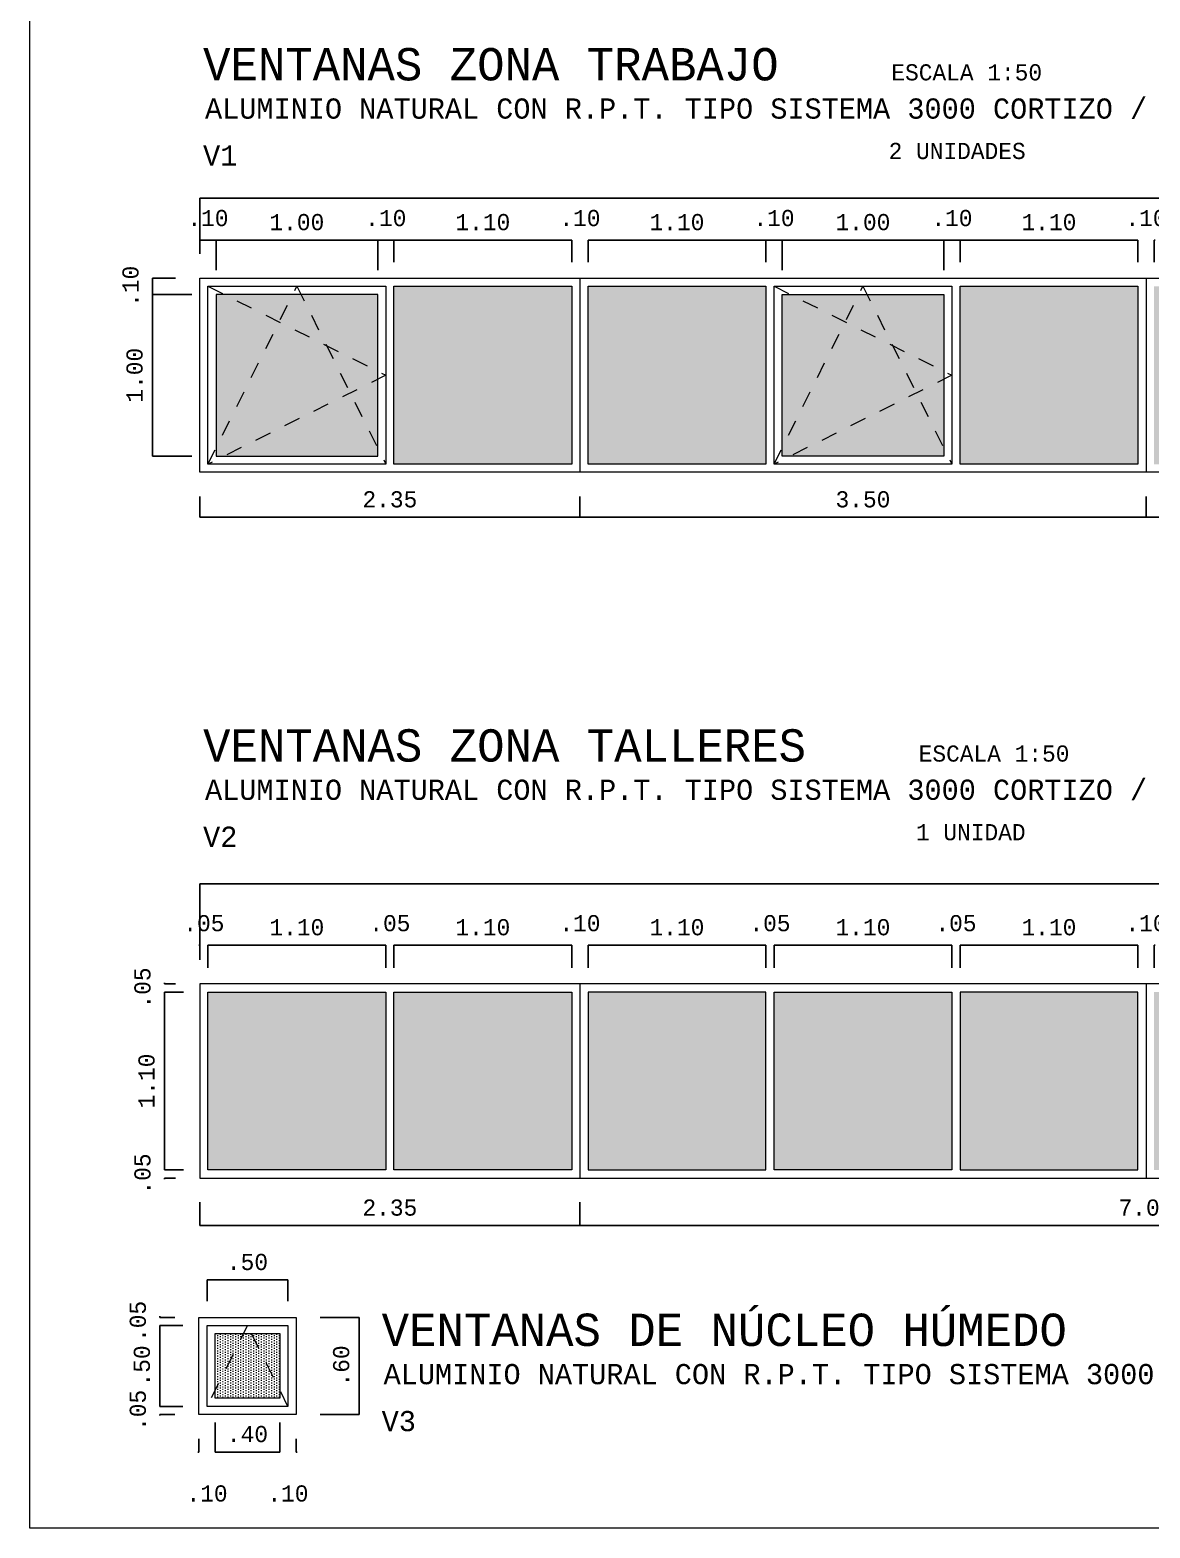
# Model space of a CAD drawing. Header units: millimetres. Extents: x 3472 to 4311, y 0 to 1645.
# Drawn here: x 3803.37 to 3810.29, y 1188.4 to 1197.67 of the extents above; entities that cross this region are included whole.
import ezdxf

# ---------------------------------------------------------------- set-up
doc = ezdxf.new("R2010")
doc.units = ezdxf.units.MM
doc.header["$LTSCALE"] = 0.1
doc.header["$PDMODE"] = 35
doc.linetypes.add('CONTINUA', pattern=[0])
doc.linetypes.add('PUNTOS', pattern=[0.25, 0, -0.25])
doc.layers.get('0').update_dxf_attribs({"lineweight": 9})
doc.layers.get('DEFPOINTS').update_dxf_attribs({"lineweight": 9})
for name, color, linetype, lineweight in [('A_cotas', 7, 'Continuous', 9), ('CARPINTERIAS', 7, 'PUNTOS', 9), ('Leyenda', 7, 'Continuous', 9)]:
    doc.layers.add(name, color=color, linetype=linetype, lineweight=lineweight)
doc.layers.add('COTAS-EXT', color=7, linetype='CONTINUA', lineweight=9, true_color=0x2e2e2e)
doc.styles.add('FUTURA', font='LUCON.TTF')
doc.styles.get("Standard").update_dxf_attribs({"font": 'LUCON.TTF'})
doc.dimstyles.new('ESCALA-100-INT', dxfattribs={"dimtxt": 0.15, "dimasz": 0.012, "dimexe": 0, "dimexo": 0, "dimgap": 0.05, "dimtad": 1, "dimzin": 4, "dimdsep": 46, "dimtxsty": 'Standard', "dimblk1": '1', "dimblk2": '1', "dimsah": 1, "dimcen": 0, "dimse1": 1, "dimse2": 1, "dimclrd": 256, "dimclrt": 7, "dimadec": 0, "dimazin": 0, "dimtfac": 1, "dimtofl": 0, "dimtmove": 2, "dimatfit": 3, "dimldrblk": '1', "dimfxl": 1, "dimtolj": 1, "dimtzin": 0, "dimarcsym": 0})

# ---------------------------------------------------------------- blocks, each defined once
blk = doc.blocks.new('*D215')
at = {"layer": 'COTAS-EXT', "lineweight": -2}
for p, q in [((3804.4161, 1196.281), (3804.4161, 1196.3665)), ((3804.4161, 1196.3665), (3804.5161, 1196.3665)), ((3804.5161, 1196.181), (3804.5161, 1196.3665))]:
    blk.add_line(p, q, dxfattribs=at)
at = {"layer": 'DEFPOINTS', "color": 0}
for p in [(3804.5161, 1196.3665), (3804.4161, 1196.131), (3804.5161, 1196.031)]:
    blk.add_point(p, dxfattribs=at)
at = {"layer": 'COTAS-EXT', "color": 250, "insert": (3804.4661, 1196.5021), "char_height": 0.1, "attachment_point": 5}
blk.add_mtext('\\A1;.10', dxfattribs=at)
blk = doc.blocks.new('1')
at = {"layer": 'A_cotas'}
blk.add_line((0, 0), (0, 0), dxfattribs=at)
at = {"layer": 'A_cotas', "linetype": 'Continuous', "const_width": 2.44}
blk.add_lwpolyline([(0, -6.1), (0, 6.1)], dxfattribs=at)
blk = doc.blocks.new('_NONE')
at = {"color": 0, "linetype": 'ByBlock'}
blk.add_circle((0, 0), 0.25, dxfattribs=at)
blk = doc.blocks.new('*D216')
at = {"layer": 'COTAS-EXT', "lineweight": -2}
for p, q in [((3804.5161, 1196.181), (3804.5161, 1196.3665)), ((3804.5161, 1196.3665), (3805.5161, 1196.3665)), ((3805.5161, 1196.181), (3805.5161, 1196.3665))]:
    blk.add_line(p, q, dxfattribs=at)
at = {"layer": 'DEFPOINTS', "color": 0}
for p in [(3805.5161, 1196.3665), (3804.5161, 1196.031), (3805.5161, 1196.031)]:
    blk.add_point(p, dxfattribs=at)
at = {"layer": 'COTAS-EXT', "color": 250, "insert": (3805.0161, 1196.4771), "char_height": 0.1, "attachment_point": 5}
blk.add_mtext('\\A1;1.00', dxfattribs=at)
blk = doc.blocks.new('*D217')
at = {"layer": 'COTAS-EXT', "lineweight": -2}
for p, q in [((3805.5161, 1196.181), (3805.5161, 1196.3665)), ((3805.5161, 1196.3665), (3805.6161, 1196.3665)), ((3805.6161, 1196.231), (3805.6161, 1196.3665))]:
    blk.add_line(p, q, dxfattribs=at)
at = {"layer": 'DEFPOINTS', "color": 0}
for p in [(3805.6161, 1196.3665), (3805.6161, 1196.081, 0), (3805.5161, 1196.031)]:
    blk.add_point(p, dxfattribs=at)
at = {"layer": 'COTAS-EXT', "color": 250, "insert": (3805.5661, 1196.5021), "char_height": 0.1, "attachment_point": 5}
blk.add_mtext('\\A1;.10', dxfattribs=at)
blk = doc.blocks.new('*D218')
at = {"layer": 'COTAS-EXT', "lineweight": -2}
for p, q in [((3805.6161, 1196.231), (3805.6161, 1196.3665)), ((3805.6161, 1196.3665), (3806.7161, 1196.3665)), ((3806.7161, 1196.231), (3806.7161, 1196.3665))]:
    blk.add_line(p, q, dxfattribs=at)
at = {"layer": 'DEFPOINTS', "color": 0}
for p in [(3806.7161, 1196.3665), (3805.6161, 1196.081), (3806.7161, 1196.081)]:
    blk.add_point(p, dxfattribs=at)
at = {"layer": 'COTAS-EXT', "color": 250, "insert": (3806.1661, 1196.4771), "char_height": 0.1, "attachment_point": 5}
blk.add_mtext('\\A1;1.10', dxfattribs=at)
blk = doc.blocks.new('*D219')
at = {"layer": 'COTAS-EXT', "lineweight": -2}
for p, q in [((3806.7161, 1196.3665), (3806.7091, 1196.3665)), ((3806.7161, 1196.231), (3806.7161, 1196.3665)), ((3806.8161, 1196.231), (3806.8161, 1196.3665)), ((3806.8161, 1196.3665), (3806.8231, 1196.3665))]:
    blk.add_line(p, q, dxfattribs=at)
at = {"layer": 'DEFPOINTS', "color": 0}
for p in [(3806.8161, 1196.3665), (3806.7161, 1196.081), (3806.8161, 1196.081)]:
    blk.add_point(p, dxfattribs=at)
at = {"layer": 'COTAS-EXT', "color": 250, "insert": (3806.7661, 1196.5021), "char_height": 0.1, "attachment_point": 5}
blk.add_mtext('\\A1;.10', dxfattribs=at)
blk = doc.blocks.new('*D220')
at = {"layer": 'COTAS-EXT', "lineweight": -2}
for p, q in [((3806.8161, 1196.231), (3806.8161, 1196.3665)), ((3806.8161, 1196.3665), (3807.9161, 1196.3665)), ((3807.9161, 1196.231), (3807.9161, 1196.3665))]:
    blk.add_line(p, q, dxfattribs=at)
at = {"layer": 'DEFPOINTS', "color": 0}
for p in [(3807.9161, 1196.3665), (3806.8161, 1196.081), (3807.9161, 1196.081)]:
    blk.add_point(p, dxfattribs=at)
at = {"layer": 'COTAS-EXT', "color": 250, "insert": (3807.3661, 1196.4771), "char_height": 0.1, "attachment_point": 5}
blk.add_mtext('\\A1;1.10', dxfattribs=at)
blk = doc.blocks.new('*D221')
at = {"layer": 'COTAS-EXT', "lineweight": -2}
for p, q in [((3807.9161, 1196.231), (3807.9161, 1196.3665)), ((3807.9161, 1196.3665), (3808.0161, 1196.3665)), ((3808.0161, 1196.181), (3808.0161, 1196.3665))]:
    blk.add_line(p, q, dxfattribs=at)
at = {"layer": 'DEFPOINTS', "color": 0}
for p in [(3808.0161, 1196.3665), (3807.9161, 1196.081), (3808.0161, 1196.031)]:
    blk.add_point(p, dxfattribs=at)
at = {"layer": 'COTAS-EXT', "color": 250, "insert": (3807.9661, 1196.5021), "char_height": 0.1, "attachment_point": 5}
blk.add_mtext('\\A1;.10', dxfattribs=at)
blk = doc.blocks.new('*D222')
at = {"layer": 'COTAS-EXT', "lineweight": -2}
for p, q in [((3808.0161, 1196.181), (3808.0161, 1196.3665)), ((3808.0161, 1196.3665), (3809.0161, 1196.3665)), ((3809.0161, 1196.181), (3809.0161, 1196.3665))]:
    blk.add_line(p, q, dxfattribs=at)
at = {"layer": 'DEFPOINTS', "color": 0}
for p in [(3809.0161, 1196.3665), (3808.0161, 1196.031), (3809.0161, 1196.031, 0)]:
    blk.add_point(p, dxfattribs=at)
at = {"layer": 'COTAS-EXT', "color": 250, "insert": (3808.5161, 1196.4771), "char_height": 0.1, "attachment_point": 5}
blk.add_mtext('\\A1;1.00', dxfattribs=at)
blk = doc.blocks.new('*D223')
at = {"layer": 'COTAS-EXT', "lineweight": -2}
for p, q in [((3809.0161, 1196.181), (3809.0161, 1196.3665)), ((3809.0161, 1196.3665), (3809.1161, 1196.3665)), ((3809.1161, 1196.231), (3809.1161, 1196.3665))]:
    blk.add_line(p, q, dxfattribs=at)
at = {"layer": 'DEFPOINTS', "color": 0}
for p in [(3809.1161, 1196.3665), (3809.1161, 1196.081), (3809.0161, 1196.031)]:
    blk.add_point(p, dxfattribs=at)
at = {"layer": 'COTAS-EXT', "color": 250, "insert": (3809.0661, 1196.5021), "char_height": 0.1, "attachment_point": 5}
blk.add_mtext('\\A1;.10', dxfattribs=at)
blk = doc.blocks.new('*D224')
at = {"layer": 'COTAS-EXT', "lineweight": -2}
for p, q in [((3809.1161, 1196.231), (3809.1161, 1196.3665)), ((3809.1161, 1196.3665), (3810.2161, 1196.3665)), ((3810.2161, 1196.231), (3810.2161, 1196.3665))]:
    blk.add_line(p, q, dxfattribs=at)
at = {"layer": 'DEFPOINTS', "color": 0}
for p in [(3810.2161, 1196.3665), (3809.1161, 1196.081), (3810.2161, 1196.081)]:
    blk.add_point(p, dxfattribs=at)
at = {"layer": 'COTAS-EXT', "color": 250, "insert": (3809.6661, 1196.4771), "char_height": 0.1, "attachment_point": 5}
blk.add_mtext('\\A1;1.10', dxfattribs=at)
blk = doc.blocks.new('*D225')
at = {"layer": 'COTAS-EXT', "lineweight": -2}
for p, q in [((3810.2161, 1196.3665), (3810.2091, 1196.3665)), ((3810.2161, 1196.231), (3810.2161, 1196.3665)), ((3810.3161, 1196.231), (3810.3161, 1196.3665)), ((3810.3161, 1196.3665), (3810.3231, 1196.3665))]:
    blk.add_line(p, q, dxfattribs=at)
at = {"layer": 'DEFPOINTS', "color": 0}
for p in [(3810.3161, 1196.3665), (3810.2161, 1196.081), (3810.3161, 1196.081)]:
    blk.add_point(p, dxfattribs=at)
at = {"layer": 'COTAS-EXT', "color": 250, "insert": (3810.2661, 1196.5021), "char_height": 0.1, "attachment_point": 5}
blk.add_mtext('\\A1;.10', dxfattribs=at)
blk = doc.blocks.new('*D53')
at = {"layer": 'COTAS-EXT', "lineweight": -2}
for p, q in [((3804.4161, 1196.281), (3804.4161, 1196.6249)), ((3817.2162, 1196.6249), (3804.4161, 1196.6249)), ((3817.2162, 1196.281), (3817.2162, 1196.6249))]:
    blk.add_line(p, q, dxfattribs=at)
at = {"layer": 'DEFPOINTS', "color": 0}
for p in [(3804.4161, 1196.6249), (3804.4161, 1196.131), (3817.2162, 1196.131)]:
    blk.add_point(p, dxfattribs=at)
at = {"layer": 'COTAS-EXT', "color": 250, "insert": (3810.8161, 1196.7354), "char_height": 0.1, "attachment_point": 5}
blk.add_mtext('\\A1;12.80', dxfattribs=at)
blk = doc.blocks.new('*D238')
at = {"layer": 'COTAS-EXT', "lineweight": -2}
for p, q in [((3804.2661, 1196.131), (3804.1236, 1196.131)), ((3804.1236, 1196.131), (3804.1236, 1196.031)), ((3804.3661, 1196.031), (3804.1236, 1196.031))]:
    blk.add_line(p, q, dxfattribs=at)
at = {"layer": 'DEFPOINTS', "color": 0}
for p in [(3804.4161, 1196.131), (3804.1236, 1196.031), (3804.5161, 1196.031)]:
    blk.add_point(p, dxfattribs=at)
at = {"layer": 'COTAS-EXT', "color": 250, "insert": (3803.9881, 1196.081), "char_height": 0.1, "attachment_point": 5, "rotation": 90}
blk.add_mtext('\\A1;.10', dxfattribs=at)
blk = doc.blocks.new('*D239')
at = {"layer": 'COTAS-EXT', "lineweight": -2}
for p, q in [((3804.3661, 1196.031), (3804.1236, 1196.031)), ((3804.1236, 1196.031), (3804.1236, 1195.031)), ((3804.3661, 1195.031), (3804.1236, 1195.031))]:
    blk.add_line(p, q, dxfattribs=at)
at = {"layer": 'DEFPOINTS', "color": 0}
for p in [(3804.5161, 1196.031), (3804.1236, 1195.031), (3804.5161, 1195.031)]:
    blk.add_point(p, dxfattribs=at)
at = {"layer": 'COTAS-EXT', "color": 250, "insert": (3804.0131, 1195.531), "char_height": 0.1, "attachment_point": 5, "rotation": 90}
blk.add_mtext('\\A1;1.00', dxfattribs=at)
blk = doc.blocks.new('*D240')
at = {"layer": 'COTAS-EXT', "lineweight": -2}
for p, q in [((3804.4161, 1194.781), (3804.4161, 1194.6529)), ((3806.7661, 1194.781), (3806.7661, 1194.6529)), ((3804.4161, 1194.6529), (3806.7661, 1194.6529))]:
    blk.add_line(p, q, dxfattribs=at)
at = {"layer": 'DEFPOINTS', "color": 0}
for p in [(3804.4161, 1194.931), (3806.7661, 1194.931), (3806.7661, 1194.6529)]:
    blk.add_point(p, dxfattribs=at)
at = {"layer": 'COTAS-EXT', "color": 250, "insert": (3805.5911, 1194.7634), "char_height": 0.1, "attachment_point": 5}
blk.add_mtext('\\A1;2.35', dxfattribs=at)
blk = doc.blocks.new('*D241')
at = {"layer": 'COTAS-EXT', "lineweight": -2}
for p, q in [((3806.7661, 1194.781), (3806.7661, 1194.6529)), ((3810.2661, 1194.781), (3810.2661, 1194.6529)), ((3806.7661, 1194.6529), (3810.2661, 1194.6529))]:
    blk.add_line(p, q, dxfattribs=at)
at = {"layer": 'DEFPOINTS', "color": 0}
for p in [(3806.7661, 1194.931), (3810.2661, 1194.931), (3810.2661, 1194.6529)]:
    blk.add_point(p, dxfattribs=at)
at = {"layer": 'COTAS-EXT', "color": 250, "insert": (3808.5161, 1194.7634), "char_height": 0.1, "attachment_point": 5}
blk.add_mtext('\\A1;3.50', dxfattribs=at)
blk = doc.blocks.new('*D242')
at = {"layer": 'COTAS-EXT', "lineweight": -2}
for p, q in [((3810.2661, 1194.781), (3810.2661, 1194.6529)), ((3813.7661, 1194.781), (3813.7661, 1194.6529)), ((3810.2661, 1194.6529), (3813.7661, 1194.6529))]:
    blk.add_line(p, q, dxfattribs=at)
at = {"layer": 'DEFPOINTS', "color": 0}
for p in [(3810.2661, 1194.931), (3813.7661, 1194.931), (3813.7661, 1194.6529)]:
    blk.add_point(p, dxfattribs=at)
at = {"layer": 'COTAS-EXT', "color": 250, "insert": (3812.0161, 1194.7634), "char_height": 0.1, "attachment_point": 5}
blk.add_mtext('\\A1;3.50', dxfattribs=at)
blk = doc.blocks.new('*D244')
at = {"layer": 'COTAS-EXT', "lineweight": -2}
for p, q in [((3804.4161, 1192.0076), (3804.4091, 1192.0076)), ((3804.4161, 1191.9182), (3804.4161, 1192.0076)), ((3804.4661, 1191.8682), (3804.4661, 1192.0076)), ((3804.4661, 1192.0076), (3804.4731, 1192.0076))]:
    blk.add_line(p, q, dxfattribs=at)
at = {"layer": 'DEFPOINTS', "color": 0}
for p in [(3804.4661, 1192.0076), (3804.4161, 1191.7682), (3804.4661, 1191.7182)]:
    blk.add_point(p, dxfattribs=at)
at = {"layer": 'COTAS-EXT', "color": 250, "insert": (3804.4411, 1192.1431), "char_height": 0.1, "attachment_point": 5}
blk.add_mtext('\\A1;.05', dxfattribs=at)
blk = doc.blocks.new('*D245')
at = {"layer": 'COTAS-EXT', "lineweight": -2}
for p, q in [((3804.4661, 1191.8682), (3804.4661, 1192.0076)), ((3804.4661, 1192.0076), (3805.5661, 1192.0076)), ((3805.5661, 1191.8682), (3805.5661, 1192.0076))]:
    blk.add_line(p, q, dxfattribs=at)
at = {"layer": 'DEFPOINTS', "color": 0}
for p in [(3805.5661, 1192.0076), (3804.4661, 1191.7182), (3805.5661, 1191.7182)]:
    blk.add_point(p, dxfattribs=at)
at = {"layer": 'COTAS-EXT', "color": 250, "insert": (3805.0161, 1192.1181), "char_height": 0.1, "attachment_point": 5}
blk.add_mtext('\\A1;1.10', dxfattribs=at)
blk = doc.blocks.new('*D246')
at = {"layer": 'COTAS-EXT', "lineweight": -2}
for p, q in [((3805.5661, 1192.0076), (3805.5591, 1192.0076)), ((3805.5661, 1191.8682), (3805.5661, 1192.0076)), ((3805.6161, 1191.8682), (3805.6161, 1192.0076)), ((3805.6161, 1192.0076), (3805.6231, 1192.0076))]:
    blk.add_line(p, q, dxfattribs=at)
at = {"layer": 'DEFPOINTS', "color": 0}
for p in [(3805.6161, 1192.0076), (3805.5661, 1191.7182), (3805.6161, 1191.7182)]:
    blk.add_point(p, dxfattribs=at)
at = {"layer": 'COTAS-EXT', "color": 250, "insert": (3805.5911, 1192.1431), "char_height": 0.1, "attachment_point": 5}
blk.add_mtext('\\A1;.05', dxfattribs=at)
blk = doc.blocks.new('*D247')
at = {"layer": 'COTAS-EXT', "lineweight": -2}
for p, q in [((3805.6161, 1191.8682), (3805.6161, 1192.0076)), ((3805.6161, 1192.0076), (3806.7161, 1192.0076)), ((3806.7161, 1191.8682), (3806.7161, 1192.0076))]:
    blk.add_line(p, q, dxfattribs=at)
at = {"layer": 'DEFPOINTS', "color": 0}
for p in [(3806.7161, 1192.0076), (3805.6161, 1191.7182), (3806.7161, 1191.7182)]:
    blk.add_point(p, dxfattribs=at)
at = {"layer": 'COTAS-EXT', "color": 250, "insert": (3806.1661, 1192.1181), "char_height": 0.1, "attachment_point": 5}
blk.add_mtext('\\A1;1.10', dxfattribs=at)
blk = doc.blocks.new('*D248')
at = {"layer": 'COTAS-EXT', "lineweight": -2}
for p, q in [((3806.7161, 1192.0076), (3806.7091, 1192.0076)), ((3806.7161, 1191.8682), (3806.7161, 1192.0076)), ((3806.8161, 1191.8682), (3806.8161, 1192.0076)), ((3806.8161, 1192.0076), (3806.8231, 1192.0076))]:
    blk.add_line(p, q, dxfattribs=at)
at = {"layer": 'DEFPOINTS', "color": 0}
for p in [(3806.8161, 1192.0076), (3806.7161, 1191.7182), (3806.8161, 1191.7182)]:
    blk.add_point(p, dxfattribs=at)
at = {"layer": 'COTAS-EXT', "color": 250, "insert": (3806.7661, 1192.1431), "char_height": 0.1, "attachment_point": 5}
blk.add_mtext('\\A1;.10', dxfattribs=at)
blk = doc.blocks.new('*D249')
at = {"layer": 'COTAS-EXT', "lineweight": -2}
for p, q in [((3806.8161, 1191.8682), (3806.8161, 1192.0076)), ((3806.8161, 1192.0076), (3807.9161, 1192.0076)), ((3807.9161, 1191.8682), (3807.9161, 1192.0076))]:
    blk.add_line(p, q, dxfattribs=at)
at = {"layer": 'DEFPOINTS', "color": 0}
for p in [(3807.9161, 1192.0076), (3806.8161, 1191.7182), (3807.9161, 1191.7182)]:
    blk.add_point(p, dxfattribs=at)
at = {"layer": 'COTAS-EXT', "color": 250, "insert": (3807.3661, 1192.1181), "char_height": 0.1, "attachment_point": 5}
blk.add_mtext('\\A1;1.10', dxfattribs=at)
blk = doc.blocks.new('*D250')
at = {"layer": 'COTAS-EXT', "lineweight": -2}
for p, q in [((3807.9161, 1192.0076), (3807.9091, 1192.0076)), ((3807.9161, 1191.8682), (3807.9161, 1192.0076)), ((3807.9661, 1191.8682), (3807.9661, 1192.0076)), ((3807.9661, 1192.0076), (3807.9731, 1192.0076))]:
    blk.add_line(p, q, dxfattribs=at)
at = {"layer": 'DEFPOINTS', "color": 0}
for p in [(3807.9661, 1192.0076), (3807.9161, 1191.7182), (3807.9661, 1191.7182)]:
    blk.add_point(p, dxfattribs=at)
at = {"layer": 'COTAS-EXT', "color": 250, "insert": (3807.9411, 1192.1431), "char_height": 0.1, "attachment_point": 5}
blk.add_mtext('\\A1;.05', dxfattribs=at)
blk = doc.blocks.new('*D251')
at = {"layer": 'COTAS-EXT', "lineweight": -2}
for p, q in [((3807.9661, 1191.8682), (3807.9661, 1192.0076)), ((3807.9661, 1192.0076), (3809.0661, 1192.0076)), ((3809.0661, 1191.8682), (3809.0661, 1192.0076))]:
    blk.add_line(p, q, dxfattribs=at)
at = {"layer": 'DEFPOINTS', "color": 0}
for p in [(3809.0661, 1192.0076), (3807.9661, 1191.7182), (3809.0661, 1191.7182)]:
    blk.add_point(p, dxfattribs=at)
at = {"layer": 'COTAS-EXT', "color": 250, "insert": (3808.5161, 1192.1181), "char_height": 0.1, "attachment_point": 5}
blk.add_mtext('\\A1;1.10', dxfattribs=at)
blk = doc.blocks.new('*D252')
at = {"layer": 'COTAS-EXT', "lineweight": -2}
for p, q in [((3809.0661, 1192.0076), (3809.0591, 1192.0076)), ((3809.0661, 1191.8682), (3809.0661, 1192.0076)), ((3809.1161, 1191.8682), (3809.1161, 1192.0076)), ((3809.1161, 1192.0076), (3809.1231, 1192.0076))]:
    blk.add_line(p, q, dxfattribs=at)
at = {"layer": 'DEFPOINTS', "color": 0}
for p in [(3809.1161, 1192.0076), (3809.0661, 1191.7182), (3809.1161, 1191.7182)]:
    blk.add_point(p, dxfattribs=at)
at = {"layer": 'COTAS-EXT', "color": 250, "insert": (3809.0911, 1192.1431), "char_height": 0.1, "attachment_point": 5}
blk.add_mtext('\\A1;.05', dxfattribs=at)
blk = doc.blocks.new('*D253')
at = {"layer": 'COTAS-EXT', "lineweight": -2}
for p, q in [((3809.1161, 1191.8682), (3809.1161, 1192.0076)), ((3809.1161, 1192.0076), (3810.2161, 1192.0076)), ((3810.2161, 1191.8682), (3810.2161, 1192.0076))]:
    blk.add_line(p, q, dxfattribs=at)
at = {"layer": 'DEFPOINTS', "color": 0}
for p in [(3810.2161, 1192.0076), (3809.1161, 1191.7182), (3810.2161, 1191.7182)]:
    blk.add_point(p, dxfattribs=at)
at = {"layer": 'COTAS-EXT', "color": 250, "insert": (3809.6661, 1192.1181), "char_height": 0.1, "attachment_point": 5}
blk.add_mtext('\\A1;1.10', dxfattribs=at)
blk = doc.blocks.new('*D254')
at = {"layer": 'COTAS-EXT', "lineweight": -2}
for p, q in [((3810.2161, 1192.0076), (3810.2091, 1192.0076)), ((3810.2161, 1191.8682), (3810.2161, 1192.0076)), ((3810.3161, 1191.8682), (3810.3161, 1192.0076)), ((3810.3161, 1192.0076), (3810.3231, 1192.0076))]:
    blk.add_line(p, q, dxfattribs=at)
at = {"layer": 'DEFPOINTS', "color": 0}
for p in [(3810.3161, 1192.0076), (3810.2161, 1191.7182), (3810.3161, 1191.7182)]:
    blk.add_point(p, dxfattribs=at)
at = {"layer": 'COTAS-EXT', "color": 250, "insert": (3810.2661, 1192.1431), "char_height": 0.1, "attachment_point": 5}
blk.add_mtext('\\A1;.10', dxfattribs=at)
blk = doc.blocks.new('*D55')
at = {"layer": 'COTAS-EXT', "lineweight": -2}
for p, q in [((3804.4161, 1191.9182), (3804.4161, 1192.3864)), ((3804.4161, 1192.3864), (3817.2162, 1192.3864)), ((3817.2162, 1191.9182), (3817.2162, 1192.3864))]:
    blk.add_line(p, q, dxfattribs=at)
at = {"layer": 'DEFPOINTS', "color": 0}
for p in [(3817.2162, 1192.3864), (3804.4161, 1191.7682), (3817.2162, 1191.7682)]:
    blk.add_point(p, dxfattribs=at)
at = {"layer": 'COTAS-EXT', "color": 250, "insert": (3810.8161, 1192.497), "char_height": 0.1, "attachment_point": 5}
blk.add_mtext('\\A1;12.80', dxfattribs=at)
blk = doc.blocks.new('*D56')
at = {"layer": 'COTAS-EXT', "lineweight": -2}
for p, q in [((3804.1975, 1191.7682), (3804.1975, 1191.7752)), ((3804.2661, 1191.7682), (3804.1975, 1191.7682)), ((3804.3161, 1191.7182), (3804.1975, 1191.7182)), ((3804.1975, 1191.7182), (3804.1975, 1191.7112))]:
    blk.add_line(p, q, dxfattribs=at)
at = {"layer": 'DEFPOINTS', "color": 0}
for p in [(3804.1975, 1191.7182), (3804.4161, 1191.7682), (3804.4661, 1191.7182)]:
    blk.add_point(p, dxfattribs=at)
at = {"layer": 'COTAS-EXT', "color": 250, "insert": (3804.0619, 1191.7432), "char_height": 0.1, "attachment_point": 5, "rotation": 90}
blk.add_mtext('\\A1;.05', dxfattribs=at)
blk = doc.blocks.new('*D267')
at = {"layer": 'COTAS-EXT', "lineweight": -2}
for p, q in [((3804.3161, 1191.7182), (3804.1975, 1191.7182)), ((3804.1975, 1191.7182), (3804.1975, 1190.6182)), ((3804.3161, 1190.6182), (3804.1975, 1190.6182))]:
    blk.add_line(p, q, dxfattribs=at)
at = {"layer": 'DEFPOINTS', "color": 0}
for p in [(3804.4661, 1191.7182), (3804.1975, 1190.6182), (3804.4661, 1190.6182)]:
    blk.add_point(p, dxfattribs=at)
at = {"layer": 'COTAS-EXT', "color": 250, "insert": (3804.0869, 1191.1682), "char_height": 0.1, "attachment_point": 5, "rotation": 90}
blk.add_mtext('\\A1;1.10', dxfattribs=at)
blk = doc.blocks.new('*D268')
at = {"layer": 'COTAS-EXT', "lineweight": -2}
for p, q in [((3804.1975, 1190.6182), (3804.1975, 1190.6252)), ((3804.3161, 1190.6182), (3804.1975, 1190.6182)), ((3804.2661, 1190.5682), (3804.1975, 1190.5682)), ((3804.1975, 1190.5682), (3804.1975, 1190.5612))]:
    blk.add_line(p, q, dxfattribs=at)
at = {"layer": 'DEFPOINTS', "color": 0}
for p in [(3804.4661, 1190.6182), (3804.1975, 1190.5682), (3804.4161, 1190.5682)]:
    blk.add_point(p, dxfattribs=at)
at = {"layer": 'COTAS-EXT', "color": 250, "insert": (3804.0619, 1190.5932), "char_height": 0.1, "attachment_point": 5, "rotation": 90}
blk.add_mtext('\\A1;.05', dxfattribs=at)
blk = doc.blocks.new('*D270')
at = {"layer": 'COTAS-EXT', "lineweight": -2}
for p, q in [((3804.4161, 1190.4182), (3804.4161, 1190.2744)), ((3806.7661, 1190.4182), (3806.7661, 1190.2744)), ((3804.4161, 1190.2744), (3806.7661, 1190.2744))]:
    blk.add_line(p, q, dxfattribs=at)
at = {"layer": 'DEFPOINTS', "color": 0}
for p in [(3804.4161, 1190.5682), (3806.7661, 1190.5682), (3806.7661, 1190.2744)]:
    blk.add_point(p, dxfattribs=at)
at = {"layer": 'COTAS-EXT', "color": 250, "insert": (3805.5911, 1190.3849), "char_height": 0.1, "attachment_point": 5}
blk.add_mtext('\\A1;2.35', dxfattribs=at)
blk = doc.blocks.new('*D271')
at = {"layer": 'COTAS-EXT', "lineweight": -2}
for p, q in [((3806.7661, 1190.4182), (3806.7661, 1190.2744)), ((3813.7661, 1190.4182), (3813.7661, 1190.2744)), ((3806.7661, 1190.2744), (3813.7661, 1190.2744))]:
    blk.add_line(p, q, dxfattribs=at)
at = {"layer": 'DEFPOINTS', "color": 0}
for p in [(3806.7661, 1190.5682), (3813.7661, 1190.5682), (3813.7661, 1190.2744)]:
    blk.add_point(p, dxfattribs=at)
at = {"layer": 'COTAS-EXT', "color": 250, "insert": (3810.2661, 1190.3849), "char_height": 0.1, "attachment_point": 5}
blk.add_mtext('\\A1;7.00', dxfattribs=at)
blk = doc.blocks.new('*D273')
at = {"layer": 'COTAS-EXT', "lineweight": -2}
for p, q in [((3804.4607, 1189.8069), (3804.4607, 1189.938)), ((3804.4607, 1189.938), (3804.9607, 1189.938)), ((3804.9607, 1189.8069), (3804.9607, 1189.938))]:
    blk.add_line(p, q, dxfattribs=at)
at = {"layer": 'DEFPOINTS', "color": 0}
for p in [(3804.9607, 1189.938), (3804.4607, 1189.6569), (3804.9607, 1189.6569)]:
    blk.add_point(p, dxfattribs=at)
at = {"layer": 'COTAS-EXT', "color": 250, "insert": (3804.7107, 1190.0486), "char_height": 0.1, "attachment_point": 5}
blk.add_mtext('\\A1;.50', dxfattribs=at)
blk = doc.blocks.new('*D57')
at = {"layer": 'COTAS-EXT', "lineweight": -2}
for p, q in [((3804.1687, 1189.7069), (3804.1687, 1189.7139)), ((3804.2607, 1189.7069), (3804.1687, 1189.7069)), ((3804.3107, 1189.6569), (3804.1687, 1189.6569)), ((3804.1687, 1189.6569), (3804.1687, 1189.6499))]:
    blk.add_line(p, q, dxfattribs=at)
at = {"layer": 'DEFPOINTS', "color": 0}
for p in [(3804.4107, 1189.7069), (3804.1687, 1189.6569), (3804.4607, 1189.6569)]:
    blk.add_point(p, dxfattribs=at)
at = {"layer": 'COTAS-EXT', "color": 250, "insert": (3804.0332, 1189.6819), "char_height": 0.1, "attachment_point": 5, "rotation": 90}
blk.add_mtext('\\A1;.05', dxfattribs=at)
blk = doc.blocks.new('*D274')
at = {"layer": 'COTAS-EXT', "lineweight": -2}
for p, q in [((3804.3107, 1189.6569), (3804.1687, 1189.6569)), ((3804.1687, 1189.6569), (3804.1687, 1189.1569)), ((3804.3107, 1189.1569), (3804.1687, 1189.1569))]:
    blk.add_line(p, q, dxfattribs=at)
at = {"layer": 'DEFPOINTS', "color": 0}
for p in [(3804.4607, 1189.6569), (3804.1687, 1189.1569), (3804.4607, 1189.1569)]:
    blk.add_point(p, dxfattribs=at)
at = {"layer": 'COTAS-EXT', "color": 250, "insert": (3804.0582, 1189.4069), "char_height": 0.1, "attachment_point": 5, "rotation": 90}
blk.add_mtext('\\A1;.50', dxfattribs=at)
blk = doc.blocks.new('*D275')
at = {"layer": 'COTAS-EXT', "lineweight": -2}
for p, q in [((3804.1687, 1189.1569), (3804.1687, 1189.1639)), ((3804.3107, 1189.1569), (3804.1687, 1189.1569)), ((3804.2607, 1189.1069), (3804.1687, 1189.1069)), ((3804.1687, 1189.1069), (3804.1687, 1189.0999))]:
    blk.add_line(p, q, dxfattribs=at)
at = {"layer": 'DEFPOINTS', "color": 0}
for p in [(3804.4607, 1189.1569), (3804.1687, 1189.1069), (3804.4107, 1189.1069)]:
    blk.add_point(p, dxfattribs=at)
at = {"layer": 'COTAS-EXT', "color": 250, "insert": (3804.0332, 1189.1319), "char_height": 0.1, "attachment_point": 5, "rotation": 90}
blk.add_mtext('\\A1;.05', dxfattribs=at)
blk = doc.blocks.new('*D276')
at = {"layer": 'COTAS-EXT', "lineweight": -2}
for p, q in [((3804.5107, 1189.0569), (3804.5107, 1188.8745)), ((3804.4107, 1188.9569), (3804.4107, 1188.8745)), ((3804.4107, 1188.8745), (3804.4037, 1188.8745)), ((3804.5107, 1188.8745), (3804.5177, 1188.8745))]:
    blk.add_line(p, q, dxfattribs=at)
at = {"layer": 'DEFPOINTS', "color": 0}
for p in [(3804.5107, 1189.2069), (3804.4107, 1189.1069), (3804.5107, 1188.8745)]:
    blk.add_point(p, dxfattribs=at)
at = {"layer": 'COTAS-EXT', "color": 250, "insert": (3804.4607, 1188.6178), "char_height": 0.1, "attachment_point": 5}
blk.add_mtext('\\A1;.10', dxfattribs=at)
blk = doc.blocks.new('*D277')
at = {"layer": 'COTAS-EXT', "lineweight": -2}
for p, q in [((3804.5107, 1189.0569), (3804.5107, 1188.8745)), ((3804.9107, 1189.0569), (3804.9107, 1188.8745)), ((3804.5107, 1188.8745), (3804.9107, 1188.8745))]:
    blk.add_line(p, q, dxfattribs=at)
at = {"layer": 'DEFPOINTS', "color": 0}
for p in [(3804.5107, 1189.2069), (3804.9107, 1189.2069), (3804.9107, 1188.8745)]:
    blk.add_point(p, dxfattribs=at)
at = {"layer": 'COTAS-EXT', "color": 250, "insert": (3804.7107, 1188.985), "char_height": 0.1, "attachment_point": 5}
blk.add_mtext('\\A1;.40', dxfattribs=at)
blk = doc.blocks.new('*D278')
at = {"layer": 'COTAS-EXT', "lineweight": -2}
for p, q in [((3804.9107, 1189.0569), (3804.9107, 1188.8745)), ((3805.0107, 1188.9569), (3805.0107, 1188.8745)), ((3804.9107, 1188.8745), (3804.9037, 1188.8745)), ((3805.0107, 1188.8745), (3805.0177, 1188.8745))]:
    blk.add_line(p, q, dxfattribs=at)
at = {"layer": 'DEFPOINTS', "color": 0}
for p in [(3804.9107, 1189.2069), (3805.0107, 1189.1069), (3805.0107, 1188.8745)]:
    blk.add_point(p, dxfattribs=at)
at = {"layer": 'COTAS-EXT', "color": 250, "insert": (3804.9607, 1188.6178), "char_height": 0.1, "attachment_point": 5}
blk.add_mtext('\\A1;.10', dxfattribs=at)
blk = doc.blocks.new('*D58')
at = {"layer": 'COTAS-EXT', "lineweight": -2}
for p, q in [((3805.1607, 1189.7069), (3805.4011, 1189.7069)), ((3805.4011, 1189.7069), (3805.4011, 1189.1069)), ((3805.1607, 1189.1069), (3805.4011, 1189.1069))]:
    blk.add_line(p, q, dxfattribs=at)
at = {"layer": 'DEFPOINTS', "color": 0}
for p in [(3805.0107, 1189.7069), (3805.0107, 1189.1069), (3805.4011, 1189.1069)]:
    blk.add_point(p, dxfattribs=at)
at = {"layer": 'COTAS-EXT', "color": 250, "insert": (3805.2905, 1189.4069), "char_height": 0.1, "attachment_point": 5, "rotation": 90}
blk.add_mtext('\\A1;.60', dxfattribs=at)

msp = doc.modelspace()

# ---------------------------------------------------------------- hatches: boundary and pattern name
at = {"layer": 'COTAS-EXT'}
h = msp.add_hatch(dxfattribs=at)
h.set_pattern_fill('DOTS', color=256, scale=0.01, angle=90, style=0)
h.set_pattern_definition([(90, (3804.516095, 1194.981035), (-0.015875, 0.0079375), [0, -0.015875])])
h.paths.add_polyline_path([(3805.5161, 1196.031), (3804.5161, 1196.031), (3804.5161, 1195.031), (3805.5161, 1195.031)])
h.paths.add_polyline_path([(3806.7161, 1196.081), (3805.6161, 1196.081), (3805.6161, 1194.981), (3806.7161, 1194.981)])
h.paths.add_polyline_path([(3807.9161, 1196.081), (3806.8161, 1196.081), (3806.8161, 1194.981), (3807.9161, 1194.981)])
h.paths.add_polyline_path([(3809.0161, 1196.031), (3808.0161, 1196.031), (3808.0161, 1195.031), (3809.0161, 1195.031)])
h.paths.add_polyline_path([(3810.2161, 1196.081), (3809.1161, 1196.081), (3809.1161, 1194.981), (3810.2161, 1194.981)])
h.paths.add_polyline_path([(3811.4161, 1196.081), (3810.3161, 1196.081), (3810.3161, 1194.981), (3811.4161, 1194.981)])
h.paths.add_polyline_path([(3812.5161, 1196.031), (3811.5161, 1196.031), (3811.5161, 1195.031), (3812.5161, 1195.031)])
h.paths.add_polyline_path([(3813.7161, 1196.081), (3812.6161, 1196.081), (3812.6161, 1194.981), (3813.7161, 1194.981)])
h.paths.add_polyline_path([(3814.9161, 1196.081), (3813.8161, 1196.081), (3813.8161, 1194.981), (3814.9161, 1194.981)])
h.paths.add_polyline_path([(3816.0161, 1196.031), (3815.0161, 1196.031), (3815.0161, 1195.031), (3816.0161, 1195.031)])
h.paths.add_polyline_path([(3817.1662, 1196.081), (3816.1161, 1196.081), (3816.1161, 1194.981), (3817.1662, 1194.981)])
h = msp.add_hatch(dxfattribs=at)
h.set_pattern_fill('DOTS', color=256, scale=0.01, angle=90, style=0)
h.set_pattern_definition([(90, (3804.466095, 1190.618215), (-0.015875, 0.0079375), [0, -0.015875])])
h.paths.add_polyline_path([(3805.5661, 1191.7182), (3804.4661, 1191.7182), (3804.4661, 1190.6182), (3805.5661, 1190.6182)])
h.paths.add_polyline_path([(3806.7161, 1191.7182), (3805.6161, 1191.7182), (3805.6161, 1190.6182), (3806.7161, 1190.6182)])
h.paths.add_polyline_path([(3807.9161, 1191.7182), (3806.8161, 1191.7182), (3806.8161, 1190.6182), (3807.9161, 1190.6182)])
h.paths.add_polyline_path([(3809.0661, 1191.7182), (3807.9661, 1191.7182), (3807.9661, 1190.6182), (3809.0661, 1190.6182)])
h.paths.add_polyline_path([(3810.2161, 1191.7182), (3809.1161, 1191.7182), (3809.1161, 1190.6182), (3810.2161, 1190.6182)])
h.paths.add_polyline_path([(3811.4161, 1191.7182), (3810.3161, 1191.7182), (3810.3161, 1190.6182), (3811.4161, 1190.6182)])
h.paths.add_polyline_path([(3812.5661, 1191.7182), (3811.4661, 1191.7182), (3811.4661, 1190.6182), (3812.5661, 1190.6182)])
h.paths.add_polyline_path([(3813.7161, 1191.7182), (3812.6161, 1191.7182), (3812.6161, 1190.6182), (3813.7161, 1190.6182)])
h.paths.add_polyline_path([(3814.9161, 1191.7182), (3813.8161, 1191.7182), (3813.8161, 1190.6182), (3814.9161, 1190.6182)])
h.paths.add_polyline_path([(3816.0661, 1191.7182), (3814.9661, 1191.7182), (3814.9661, 1190.6182), (3816.0661, 1190.6182)])
h.paths.add_polyline_path([(3817.1661, 1191.7182), (3816.1161, 1191.7182), (3816.1161, 1190.6182), (3817.1661, 1190.6182)])
h = msp.add_hatch(dxfattribs=at)
h.set_pattern_fill('DOTS', color=256, scale=0.01, angle=90, style=0)
h.set_pattern_definition([(90, (3804.510723, 1189.206866), (-0.015875, 0.0079375), [0, -0.015875])])
h.paths.add_polyline_path([(3804.9107, 1189.6069), (3804.5107, 1189.6069), (3804.5107, 1189.2069), (3804.9107, 1189.2069)])

# ---------------------------------------------------------------- linework, layer by layer
for p, q in [((3806.7661, 1196.131), (3806.7661, 1194.931)), ((3810.2661, 1196.131), (3810.2661, 1194.931)), ((3806.7661, 1191.7682), (3806.7661, 1190.5682)), ((3810.2661, 1191.7682), (3810.2661, 1190.5682))]:
    msp.add_line(p, q)
for points in [[(3804.4161, 1196.131), (3817.2162, 1196.131), (3817.2162, 1194.931), (3804.4161, 1194.931)], [(3804.4161, 1190.5682), (3817.2162, 1190.5682), (3817.2162, 1191.7682), (3804.4161, 1191.7682)], [(3804.4661, 1191.7182), (3805.5661, 1191.7182), (3805.5661, 1190.6182), (3804.4661, 1190.6182)], [(3805.6161, 1191.7182), (3806.7161, 1191.7182), (3806.7161, 1190.6182), (3805.6161, 1190.6182)], [(3806.8161, 1190.6182), (3807.9161, 1190.6182), (3807.9161, 1191.7182), (3806.8161, 1191.7182)], [(3807.9661, 1191.7182), (3809.0661, 1191.7182), (3809.0661, 1190.6182), (3807.9661, 1190.6182)], [(3809.1161, 1190.6182), (3810.2161, 1190.6182), (3810.2161, 1191.7182), (3809.1161, 1191.7182)]]:
    msp.add_lwpolyline(points, close=True)
at = {"elevation": 0}
for points in [[(3804.4661, 1196.081), (3805.5661, 1196.081), (3805.5661, 1194.981), (3804.4661, 1194.981)], [(3805.6161, 1196.081), (3806.7161, 1196.081), (3806.7161, 1194.981), (3805.6161, 1194.981)], [(3806.8161, 1196.081), (3807.9161, 1196.081), (3807.9161, 1194.981), (3806.8161, 1194.981)], [(3807.9661, 1196.081), (3809.0661, 1196.081), (3809.0661, 1194.981), (3807.9661, 1194.981)], [(3809.1161, 1196.081), (3810.2161, 1196.081), (3810.2161, 1194.981), (3809.1161, 1194.981)], [(3804.5161, 1195.031), (3805.5161, 1195.031), (3805.5161, 1196.031), (3804.5161, 1196.031)], [(3808.0161, 1196.031), (3809.0161, 1196.031), (3809.0161, 1195.031), (3808.0161, 1195.031)], [(3804.4107, 1189.7069), (3805.0107, 1189.7069), (3805.0107, 1189.1069), (3804.4107, 1189.1069)], [(3804.4607, 1189.6569), (3804.9607, 1189.6569), (3804.9607, 1189.1569), (3804.4607, 1189.1569)], [(3804.5107, 1189.6069), (3804.9107, 1189.6069), (3804.9107, 1189.2069), (3804.5107, 1189.2069)]]:
    msp.add_lwpolyline(points, close=True, dxfattribs=at)
at = {"layer": 'CARPINTERIAS', "elevation": 0}
for points in [[(3804.4661, 1196.081), (3805.5661, 1195.531), (3804.4661, 1194.981)], [(3804.4661, 1194.981), (3805.0161, 1196.081), (3805.5661, 1194.981)], [(3807.9661, 1196.081), (3809.0661, 1195.531), (3807.9661, 1194.981)], [(3807.9661, 1194.981), (3808.5161, 1196.081), (3809.0661, 1194.981)], [(3804.9607, 1189.1569), (3804.7107, 1189.6569), (3804.4607, 1189.1569)]]:
    msp.add_lwpolyline(points, dxfattribs=at)
at = {"layer": 'COTAS-EXT'}
msp.add_lwpolyline([(3803.3658, 1207.3133), (3843.1688, 1207.3133), (3843.1688, 1188.4046), (3803.3658, 1188.4046)], close=True, dxfattribs=at)

# ---------------------------------------------------------------- texts
at = {"layer": 'Leyenda', "style": 'FUTURA'}
for s, height, p in [('VENTANAS ZONA TRABAJO', 0.2, (3804.4362, 1197.3537)), ('ALUMINIO NATURAL CON R.P.T. TIPO SISTEMA 3000 CORTIZO / ACRISTALAMIENTO CLIMALIT PLANISTAR 4/16/4MM', 0.125, (3804.4483, 1197.1173)), ('VENTANAS ZONA TALLERES', 0.2, (3804.4362, 1193.1425)), ('ALUMINIO NATURAL CON R.P.T. TIPO SISTEMA 3000 CORTIZO / ACRISTALAMIENTO CLIMALIT PLANISTAR 4/16/4MM', 0.125, (3804.4483, 1192.9061)), ('VENTANAS DE NÚCLEO HÚMEDO', 0.2, (3805.5404, 1189.5302)), ('ALUMINIO NATURAL CON R.P.T. TIPO SISTEMA 3000 CORTIZO / ACRISTALAMIENTO CLIMALIT PLANISTAR 4/16/4MM', 0.125, (3805.5524, 1189.2937))]:
    msp.add_text(s, height=height, rotation=360, dxfattribs=at).set_placement(p)
for s, height, p in [('ESCALA 1:50', 0.1, (3808.6917, 1197.3537)), ('V1', 0.125, (3804.4362, 1196.8268)), ('2 UNIDADES', 0.1, (3808.6749, 1196.8676)), ('ESCALA 1:50', 0.1, (3808.8607, 1193.1425)), ('V2', 0.125, (3804.4362, 1192.6157)), ('1 UNIDAD', 0.1, (3808.8439, 1192.6564)), ('V3', 0.125, (3805.5404, 1189.0033))]:
    msp.add_text(s, height=height, dxfattribs=at).set_placement(p)

# ---------------------------------------------------------------- dimensions: what is measured, and where the dimension line sits
at = {"layer": 'COTAS-EXT'}
for base, p1, p2, picture, middle in [((3804.4161, 1196.6249), (3817.2162, 1196.131), (3804.4161, 1196.131), '*D53', (3810.8161, 1196.7354)), ((3804.5161, 1196.3665), (3804.4161, 1196.131), (3804.5161, 1196.031), '*D215', (3804.4661, 1196.5021)), ((3805.5161, 1196.3665), (3804.5161, 1196.031), (3805.5161, 1196.031), '*D216', (3805.0161, 1196.4771)), ((3805.6161, 1196.3665), (3805.5161, 1196.031), (3805.6161, 1196.081, 0), '*D217', (3805.5661, 1196.5021)), ((3806.7161, 1196.3665), (3805.6161, 1196.081), (3806.7161, 1196.081), '*D218', (3806.1661, 1196.4771)), ((3806.8161, 1196.3665), (3806.7161, 1196.081), (3806.8161, 1196.081), '*D219', (3806.7661, 1196.5021)), ((3807.9161, 1196.3665), (3806.8161, 1196.081), (3807.9161, 1196.081), '*D220', (3807.3661, 1196.4771)), ((3808.0161, 1196.3665), (3807.9161, 1196.081), (3808.0161, 1196.031), '*D221', (3807.9661, 1196.5021)), ((3809.0161, 1196.3665), (3808.0161, 1196.031), (3809.0161, 1196.031, 0), '*D222', (3808.5161, 1196.4771)), ((3809.1161, 1196.3665), (3809.0161, 1196.031), (3809.1161, 1196.081), '*D223', (3809.0661, 1196.5021)), ((3810.2161, 1196.3665), (3809.1161, 1196.081), (3810.2161, 1196.081), '*D224', (3809.6661, 1196.4771)), ((3810.3161, 1196.3665), (3810.2161, 1196.081), (3810.3161, 1196.081), '*D225', (3810.2661, 1196.5021)), ((3806.7661, 1194.6529), (3804.4161, 1194.931), (3806.7661, 1194.931), '*D240', (3805.5911, 1194.7634)), ((3810.2661, 1194.6529), (3806.7661, 1194.931), (3810.2661, 1194.931), '*D241', (3808.5161, 1194.7634)), ((3813.7661, 1194.6529), (3810.2661, 1194.931), (3813.7661, 1194.931), '*D242', (3812.0161, 1194.7634)), ((3817.2162, 1192.3864), (3804.4161, 1191.7682), (3817.2162, 1191.7682), '*D55', (3810.8161, 1192.497)), ((3804.4661, 1192.0076), (3804.4161, 1191.7682), (3804.4661, 1191.7182), '*D244', (3804.4411, 1192.1431)), ((3805.5661, 1192.0076), (3804.4661, 1191.7182), (3805.5661, 1191.7182), '*D245', (3805.0161, 1192.1181)), ((3805.6161, 1192.0076), (3805.5661, 1191.7182), (3805.6161, 1191.7182), '*D246', (3805.5911, 1192.1431)), ((3806.7161, 1192.0076), (3805.6161, 1191.7182), (3806.7161, 1191.7182), '*D247', (3806.1661, 1192.1181)), ((3806.8161, 1192.0076), (3806.7161, 1191.7182), (3806.8161, 1191.7182), '*D248', (3806.7661, 1192.1431)), ((3807.9161, 1192.0076), (3806.8161, 1191.7182), (3807.9161, 1191.7182), '*D249', (3807.3661, 1192.1181)), ((3807.9661, 1192.0076), (3807.9161, 1191.7182), (3807.9661, 1191.7182), '*D250', (3807.9411, 1192.1431)), ((3809.0661, 1192.0076), (3807.9661, 1191.7182), (3809.0661, 1191.7182), '*D251', (3808.5161, 1192.1181)), ((3809.1161, 1192.0076), (3809.0661, 1191.7182), (3809.1161, 1191.7182), '*D252', (3809.0911, 1192.1431)), ((3810.2161, 1192.0076), (3809.1161, 1191.7182), (3810.2161, 1191.7182), '*D253', (3809.6661, 1192.1181)), ((3810.3161, 1192.0076), (3810.2161, 1191.7182), (3810.3161, 1191.7182), '*D254', (3810.2661, 1192.1431)), ((3806.7661, 1190.2744), (3804.4161, 1190.5682), (3806.7661, 1190.5682), '*D270', (3805.5911, 1190.3849)), ((3813.7661, 1190.2744), (3806.7661, 1190.5682), (3813.7661, 1190.5682), '*D271', (3810.2661, 1190.3849)), ((3804.9607, 1189.938), (3804.4607, 1189.6569), (3804.9607, 1189.6569), '*D273', (3804.7107, 1190.0486)), ((3804.5107, 1188.8745), (3804.4107, 1189.1069), (3804.5107, 1189.2069), '*D276', (3804.4607, 1188.6178)), ((3804.9107, 1188.8745), (3804.5107, 1189.2069), (3804.9107, 1189.2069), '*D277', (3804.7107, 1188.985)), ((3805.0107, 1188.8745), (3804.9107, 1189.2069), (3805.0107, 1189.1069), '*D278', (3804.9607, 1188.6178))]:
    dim = msp.add_linear_dim(base=base, p1=p1, p2=p2, dimstyle='ESCALA-100-INT', override={"dimtxt": 0.1, "dimasz": 0.007, "dimexo": 0.15, "dimblk": 'NONE', "dimsah": 0, "dimse1": 0, "dimse2": 0, "dimclre": 256, "dimclrt": 250, "dimfxl": 0.5, "dimfxlon": 1}, dxfattribs=at)
    dim.commit()
    dim.dimension.update_dxf_attribs({"geometry": picture, "text_midpoint": middle})
for base, p1, p2, picture, middle in [((3804.1236, 1196.031), (3804.4161, 1196.131), (3804.5161, 1196.031), '*D238', (3803.9881, 1196.081)), ((3804.1236, 1195.031), (3804.5161, 1196.031), (3804.5161, 1195.031), '*D239', (3804.0131, 1195.531)), ((3804.1975, 1191.7182), (3804.4161, 1191.7682), (3804.4661, 1191.7182), '*D56', (3804.0619, 1191.7432)), ((3804.1975, 1190.6182), (3804.4661, 1191.7182), (3804.4661, 1190.6182), '*D267', (3804.0869, 1191.1682)), ((3804.1975, 1190.5682), (3804.4661, 1190.6182), (3804.4161, 1190.5682), '*D268', (3804.0619, 1190.5932)), ((3804.1687, 1189.6569), (3804.4107, 1189.7069), (3804.4607, 1189.6569), '*D57', (3804.0332, 1189.6819)), ((3805.4011, 1189.1069), (3805.0107, 1189.7069), (3805.0107, 1189.1069), '*D58', (3805.2905, 1189.4069)), ((3804.1687, 1189.1569), (3804.4607, 1189.6569), (3804.4607, 1189.1569), '*D274', (3804.0582, 1189.4069)), ((3804.1687, 1189.1069), (3804.4607, 1189.1569), (3804.4107, 1189.1069), '*D275', (3804.0332, 1189.1319))]:
    dim = msp.add_linear_dim(base=base, p1=p1, p2=p2, angle=90, dimstyle='ESCALA-100-INT', override={"dimtxt": 0.1, "dimasz": 0.007, "dimexo": 0.15, "dimblk": 'NONE', "dimsah": 0, "dimse1": 0, "dimse2": 0, "dimclre": 256, "dimclrt": 250, "dimfxl": 0.5, "dimfxlon": 1}, dxfattribs=at)
    dim.commit()
    dim.dimension.update_dxf_attribs({"geometry": picture, "text_midpoint": middle})

doc.saveas('drawing.dxf')
